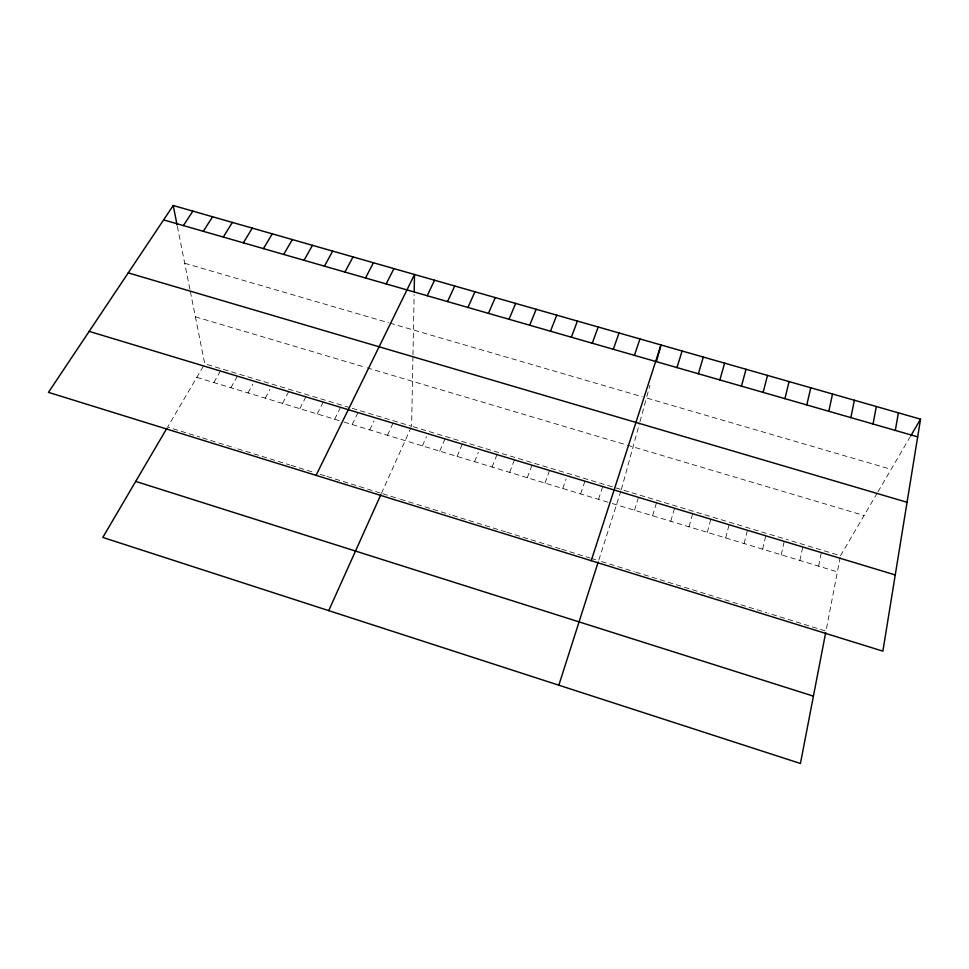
<?xml version="1.0" encoding="UTF-8"?>
<svg xmlns="http://www.w3.org/2000/svg" width="969" height="969" viewBox="0 0 969 969"><rect width="100%" height="100%" fill="white"/><g stroke="black" fill="none" stroke-linecap="round" stroke-linejoin="round"><path stroke-width="0.73" stroke-dasharray="4.84 3.63" d="M412.951 356.338L411.607 426.251L351.02 407.961M412.976 354.896L414.126 294.576M840.22 557.199L825.963 631.122L768.138 613.195M818.599 566.15L821.857 550.101M799.873 560.47L802.986 545.947M781.232 554.801L784.466 540.351M762.651 549.169L766.358 533.35M744.131 543.548L747.644 529.231M725.696 537.952L729.705 522.279M707.322 532.369L711.101 518.197M621.335 489.563L639.576 423.078M639.952 421.709L646.456 397.968L891.129 469.347M646.844 396.563L649.945 385.262M689.02 526.809L693.319 511.293M670.778 521.274L674.824 507.235M652.609 515.762L657.2 500.392M634.513 510.263L638.801 496.358M620.899 490.956L598.624 560.663L591.514 558.459M598.503 499.338L603.057 485.566M580.613 493.899L585.748 478.819M562.771 488.485L566.126 478.94M545.002 483.095L549.92 469.517M527.293 477.717L532.344 464.199M509.658 472.363L514.818 458.906M492.082 467.022L497.896 452.305M474.568 461.704L478.347 452.378M457.114 456.411L462.637 443.148M439.732 451.13L445.377 437.94M422.411 445.873L426.445 436.68M381.447 493.366L411.026 427.559M387.43 435.251L393.426 422.242M369.783 429.897L374.058 420.837M352.195 424.555L358.421 411.668M334.668 419.238L341.015 406.411M317.214 413.933L323.67 401.178M299.821 408.652L306.398 395.958M282.488 403.395L289.186 390.761M265.227 398.15L269.988 389.356M248.028 392.929L252.861 384.172M230.888 387.721L237.914 375.269M213.81 382.537L220.944 370.146M203.32 366.282L167.601 427.087L199.868 437.092M877.224 493.076L840.498 555.734L786.21 539.345M877.987 491.767L909.891 437.346M184.728 263.265L388.412 322.689M389.804 323.101L642.205 396.733M195.399 316.802L365.725 367.421M367.13 367.832L625.829 444.71M627.282 445.134L864.082 515.496M349.676 407.561L204.762 363.811L190.203 290.736M413.036 426.687L784.793 538.909M196.792 377.377L342.76 421.685M344.104 422.096L610.942 503.117M612.335 503.529L837.386 571.855M202.569 437.927L235.092 448.005M237.805 448.853L289.779 464.963M291.16 465.386L313.229 472.218M320.145 474.362L325.681 476.082M327.062 476.506L380.042 492.93M382.803 493.79L399.167 498.853M400.536 499.277L415.592 503.941M416.961 504.364L449.991 514.612M452.753 515.46L505.539 531.824M506.932 532.247L560.324 548.805M561.741 549.241L590.097 558.023M601.483 561.548L634.356 571.734M635.785 572.182L747.644 606.848M749.013 607.272L766.77 612.771M177.375 226.395L189.924 289.38"/><path stroke-width="1.45" d="M414.175 291.766L414.514 274.493L316.088 475.355M920.55 419.165L882.88 651.144L48.45 392.36L173.221 205.513L920.55 419.165L910.642 436.074M895.308 430.418L898.396 412.83M873.033 424.01L876.339 406.532M825.685 632.563L800.43 763.487L102.799 537.432L166.886 428.298M850.867 417.627L854.379 400.245M828.798 411.28L832.516 393.995M806.814 404.957L810.75 387.77M784.938 398.659L789.069 381.58M763.148 392.384L767.496 375.415M741.467 386.147L746.009 369.274M656.461 361.461L660.991 344.964L591.223 560.688M719.87 379.933L724.618 363.157M698.37 373.755L703.312 357.064M676.968 367.59L682.103 350.996M558.834 685.192L598.188 562.02M634.441 355.357L639.964 338.956M613.316 349.276L619.034 332.973M592.277 343.22L598.188 327.013M571.335 337.2L577.427 321.078M550.477 331.192L556.763 315.167M529.704 325.221L536.184 309.281M509.028 319.273L515.69 303.418M488.437 313.35L495.28 297.592M467.942 307.452L474.955 291.778M328.721 610.627L380.865 494.638M447.533 301.577L454.727 286M427.196 295.727L434.572 280.235M386.195 283.929L393.923 268.619M365.519 277.982L373.428 262.756M344.94 272.059L353.019 256.918M324.445 266.16L332.694 251.116M304.036 260.286L312.466 245.327M283.711 254.447L292.323 239.561M263.483 248.621L272.253 233.832M243.34 242.831L252.279 228.115M223.282 237.054L232.39 222.434M203.308 231.312L212.574 216.765M183.42 225.583L192.855 211.133M163.616 219.89L917.679 436.849M128.235 272.883L907.057 502.281M89.172 331.374L895.259 574.932M135.696 481.411L813.415 696.142M173.221 205.513L177.085 224.929"/></g></svg>
